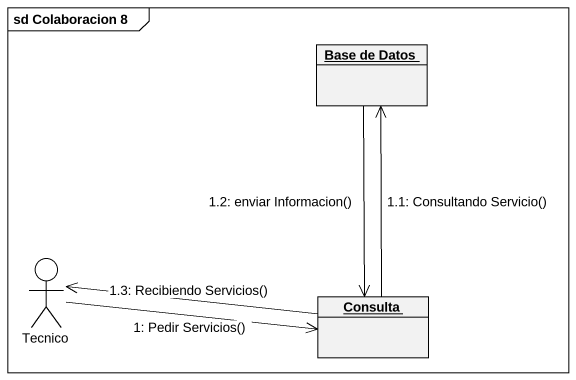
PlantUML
@startuml
mainframe sd Colaboracion 8
allowmixing
hide circle
hide empty members
object "Base de Datos" as Base_de_Datos
actor Tecnico
object Consulta
Tecnico -right-> Consulta : 1: Pedir Servicios()
Consulta -up-> Base_de_Datos : 1.1: Consultando Servicio()
Base_de_Datos --> Consulta : 1.2: enviar Informacion()
Consulta -left-> Tecnico : 1.3: Recibiendo Servicios()
@enduml
